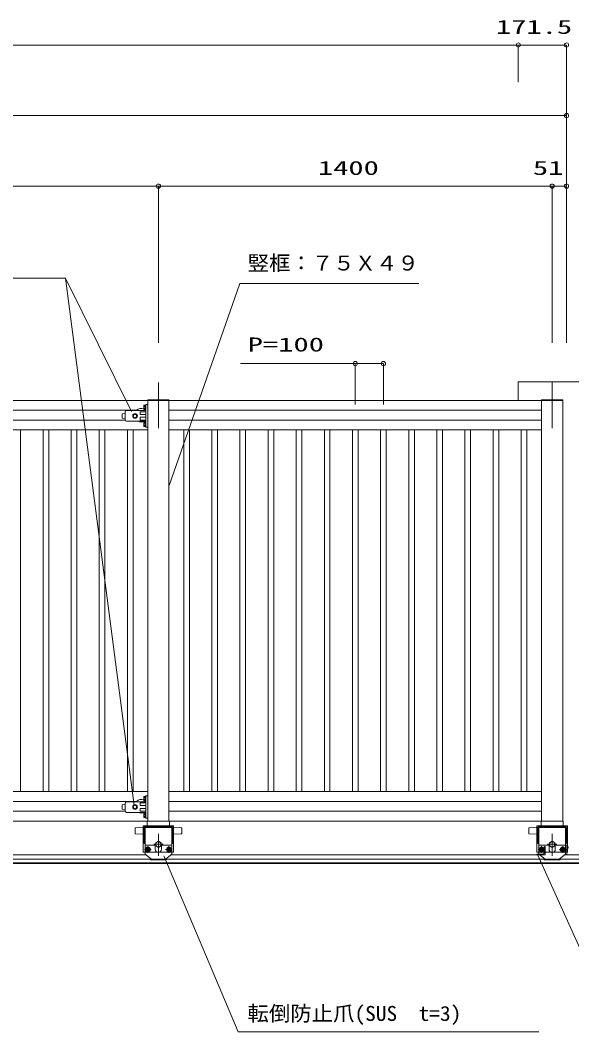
# Model space of a CAD drawing. Units: millimetres, scale not verified. Extents: x -41262 to 41888, y -7064 to 7244.
# Drawn here: x 8671 to 10632, y -929 to 2666 of the extents above; entities that cross this region are included whole.
import ezdxf
from ezdxf.enums import TextEntityAlignment as Align

# ---------------------------------------------------------------- set-up
doc = ezdxf.new("R2010")
doc.units = ezdxf.units.MM
doc.header["$LTSCALE"] = 29
doc.linetypes.add('CHAIN2', pattern=[12, 9, -1, 1, -1])
doc.linetypes.add('DASHED1', pattern=[1.8, 1.2, -0.6])
doc.layers.add('0-0_0', color=7, linetype='Continuous', lineweight=9)
doc.layers.add('0-1_USER1', color=7, linetype='Continuous', lineweight=9)
doc.styles.add('ＭＳ ゴシック', font='')
doc.styles.get('ＭＳ ゴシック').set_extended_font_data('MS Gothic')

msp = doc.modelspace()

# ---------------------------------------------------------------- linework, layer by layer
at = {"layer": '0-0_0'}
for q in [(10441.83, 1314.81), (13498.62, 1380.81)]:
    msp.add_line((10441.83, 1380.81), q, dxfattribs=at)
at = {"layer": '0-1_USER1'}
for p, q in [((10441.83, 2577.89), (6241.83, 2577.89)), ((10441.83, 2577.89), (10441.83, 2446.4)), ((10613.35, 2577.89), (10441.83, 2577.89)), ((10613.35, 2577.89), (10613.35, 1519.83)), ((10613.35, 2327.17), (6241.83, 2327.17)), ((10613.35, 2327.17), (10613.35, 1519.83)), ((9162.33, 2076.45), (7762.33, 2076.45)), ((9162.33, 2076.45), (9162.33, 1519.83)), ((10562.33, 2076.45), (9162.33, 2076.45)), ((10562.33, 2076.45), (10562.33, 1519.83)), ((10562.33, 2076.45), (10613.35, 2076.45)), ((10613.35, 2076.45), (10613.35, 1519.83)), ((8832.55, 1749.64), (9075.86, -124.23)), ((9452.06, 1729.87), (9200.83, 1012.36)), ((9452.06, 1729.87), (10088.37, 1729.87)), ((9962.33, 1445.77), (9454.69, 1445.77)), ((9862.33, 1445.77), (9862.33, 1300.64)), ((9962.33, 1445.77), (9962.33, 1300.64)), ((7800.02, 1314.81), (9124.83, 1314.81)), ((9110.11, 1284), (9110.11, 1295.55)), ((9111.18, 1297.48), (9115.44, 1297.48)), ((9116.64, 1297.91), (9115.44, 1297.91)), ((9115.44, 1297.91), (9115.44, 1297.48)), ((9115.44, 1282.08), (9115.44, 1297.48)), ((9116.64, 1298.44), (9117.83, 1298.44)), ((9116.64, 1281.11), (9116.64, 1298.44)), ((9117.83, 1298.44), (9117.83, 1281.11)), ((9124.83, 1317.34), (9124.83, 1314.81)), ((9199.83, 1314.81), (9199.83, -180.17)), ((9200.02, 1314.81), (10599.83, 1314.81)), ((10524.83, 1317.34), (10524.83, 1314.81)), ((10524.83, 1314.81), (10524.83, -180.17)), ((10599.83, 1317.34), (10599.83, 1314.81)), ((10599.83, 1314.81), (10599.83, -180.17)), ((9084.16, 1279.78), (7799.83, 1279.78)), ((9043.86, 1268.71), (9033.86, 1267.35)), ((9033.86, 1267.22), (9033.86, 1267.37)), ((9033.86, 1265.72), (9033.86, 1264.22)), ((9043.86, 1245.78), (9043.86, 1273.78)), ((9043.86, 1268.71), (9043.86, 1250.85)), ((9117.83, 1278.78), (9048.86, 1278.78)), ((9072.86, 1256.03), (9072.86, 1263.53)), ((9085.86, 1263.53), (9085.86, 1256.03)), ((9097.83, 1264.78), (9097.83, 1274.78)), ((9117.83, 1274.78), (9097.83, 1274.78)), ((9117.83, 1264.78), (9097.83, 1264.78)), ((9111.18, 1293.63), (9115.44, 1293.63)), ((9111.18, 1285.93), (9115.44, 1285.93)), ((9111.18, 1282.08), (9115.44, 1282.08)), ((9115.44, 1293.78), (9117.83, 1293.78)), ((9115.44, 1285.78), (9117.83, 1285.78)), ((9115.44, 1281.64), (9115.44, 1282.08)), ((9115.44, 1281.64), (9116.64, 1281.64)), ((9117.83, 1281.11), (9116.64, 1281.11)), ((10524.83, 1279.78), (9199.83, 1279.78)), ((9043.96, 1244.78), (7799.83, 1244.78)), ((9117.83, 1240.78), (9048.86, 1240.78)), ((9079.36, 1252.27), (9072.86, 1256.03)), ((9085.86, 1256.03), (9079.36, 1252.27)), ((9097.83, 1244.84), (9097.83, 1254.78)), ((9117.83, 1254.78), (9097.83, 1254.78)), ((9117.83, 1244.84), (9097.83, 1244.84)), ((9110.11, 1224), (9110.11, 1235.55)), ((9111.18, 1237.48), (9115.44, 1237.48)), ((9111.18, 1233.63), (9115.44, 1233.63)), ((9111.18, 1225.93), (9115.44, 1225.93)), ((9116.64, 1237.91), (9115.44, 1237.91)), ((9115.44, 1237.91), (9115.44, 1237.48)), ((9115.44, 1222.08), (9115.44, 1237.48)), ((9115.44, 1233.78), (9117.83, 1233.78)), ((9115.44, 1225.78), (9117.83, 1225.78)), ((9116.64, 1238.44), (9117.83, 1238.44)), ((9116.64, 1221.11), (9116.64, 1238.44)), ((9117.83, 1238.44), (9117.83, 1221.11)), ((10524.83, 1244.78), (9199.83, 1244.78)), ((7799.83, 1209.81), (9124.83, 1209.81)), ((8672.33, 1209.81), (8672.33, -75.17)), ((8752.33, 1209.81), (8752.33, -75.17)), ((8772.33, 1209.81), (8772.33, -75.17)), ((8852.33, 1209.81), (8852.33, -75.17)), ((8872.33, 1209.81), (8872.33, -75.17)), ((8952.33, 1209.81), (8952.33, -75.17)), ((8972.33, 1209.81), (8972.33, -75.17)), ((9052.33, 1209.81), (9052.33, -75.17)), ((9072.33, 1209.81), (9072.33, -75.17)), ((9111.18, 1222.08), (9115.44, 1222.08)), ((9115.44, 1221.64), (9115.44, 1222.08)), ((9115.44, 1221.64), (9116.64, 1221.64)), ((9117.83, 1221.11), (9116.64, 1221.11)), ((9117.83, 1219.78), (9124.83, 1219.78)), ((9199.83, 1209.81), (10524.83, 1209.81)), ((9252.33, 1209.81), (9252.33, -75.17)), ((9272.33, 1209.81), (9272.33, -75.17)), ((9352.33, 1209.81), (9352.33, -75.17)), ((9372.33, 1209.81), (9372.33, -75.17)), ((9452.33, 1209.81), (9452.33, -75.17)), ((9472.33, 1209.81), (9472.33, -75.17)), ((9552.33, 1209.81), (9552.33, -75.17)), ((9572.33, 1209.81), (9572.33, -75.17)), ((9652.33, 1209.81), (9652.33, -75.17)), ((9672.33, 1209.81), (9672.33, -75.17)), ((9752.33, 1209.81), (9752.33, -75.17)), ((9772.33, 1209.81), (9772.33, -75.17)), ((9852.33, 1209.81), (9852.33, -75.17)), ((9872.33, 1209.81), (9872.33, -75.17)), ((9952.33, 1209.81), (9952.33, -75.17)), ((9972.33, 1209.81), (9972.33, -75.17)), ((10052.33, 1209.81), (10052.33, -75.17)), ((10072.33, 1209.81), (10072.33, -75.17)), ((10152.33, 1209.81), (10152.33, -75.17)), ((10172.33, 1209.81), (10172.33, -75.17)), ((10252.33, 1209.81), (10252.33, -75.17)), ((10272.33, 1209.81), (10272.33, -75.17)), ((10352.33, 1209.81), (10352.33, -75.17)), ((10372.33, 1209.81), (10372.33, -75.17)), ((10452.33, 1209.81), (10452.33, -75.17)), ((10472.33, 1209.81), (10472.33, -75.17)), ((7799.83, -75.17), (9124.83, -75.17)), ((9124.83, -75.17), (9102.56, -75.17)), ((9110.11, -105.97), (9110.11, -94.42)), ((9111.18, -92.5), (9115.44, -92.5)), ((9111.18, -96.35), (9115.44, -96.35)), ((9111.18, -104.05), (9115.44, -104.05)), ((9116.64, -92.06), (9115.44, -92.06)), ((9115.44, -92.06), (9115.44, -92.5)), ((9115.44, -107.9), (9115.44, -92.5)), ((9115.44, -96.2), (9117.83, -96.2)), ((9115.44, -104.2), (9117.83, -104.2)), ((9116.64, -91.53), (9117.83, -91.53)), ((9116.64, -108.86), (9116.64, -91.53)), ((9117.83, -91.53), (9117.83, -108.86)), ((9199.83, -75.17), (10524.83, -75.17)), ((9084.16, -110.2), (7799.83, -110.2)), ((9043.86, -121.26), (9033.86, -122.63)), ((9033.86, -122.75), (9033.86, -122.6)), ((9033.86, -124.25), (9033.86, -125.75)), ((9043.86, -144.2), (9043.86, -116.2)), ((9043.86, -121.26), (9043.86, -139.13)), ((9117.83, -111.2), (9048.86, -111.2)), ((9072.86, -133.95), (9072.86, -126.44)), ((9079.36, -137.7), (9072.86, -133.95)), ((9085.86, -133.95), (9079.36, -137.7)), ((9085.86, -126.44), (9085.86, -133.95)), ((9097.83, -125.2), (9097.83, -115.2)), ((9117.83, -115.2), (9097.83, -115.2)), ((9117.83, -125.2), (9097.83, -125.2)), ((9097.83, -145.13), (9097.83, -135.2)), ((9117.83, -135.2), (9097.83, -135.2)), ((9111.18, -107.9), (9115.44, -107.9)), ((9115.44, -108.33), (9115.44, -107.9)), ((9115.44, -108.33), (9116.64, -108.33)), ((9117.83, -108.86), (9116.64, -108.86)), ((10524.83, -110.2), (9199.83, -110.2)), ((9043.96, -145.2), (7799.83, -145.2)), ((9117.83, -149.2), (9048.86, -149.2)), ((9117.83, -145.13), (9097.83, -145.13)), ((9110.11, -165.97), (9110.11, -154.42)), ((9111.18, -152.5), (9115.44, -152.5)), ((9111.18, -156.35), (9115.44, -156.35)), ((9111.18, -164.05), (9115.44, -164.05)), ((9111.18, -167.9), (9115.44, -167.9)), ((9116.64, -152.06), (9115.44, -152.06)), ((9115.44, -152.06), (9115.44, -152.5)), ((9115.44, -167.9), (9115.44, -152.5)), ((9115.44, -156.2), (9117.83, -156.2)), ((9115.44, -164.2), (9117.83, -164.2)), ((9115.44, -168.33), (9115.44, -167.9)), ((9115.44, -168.33), (9116.64, -168.33)), ((9116.64, -151.53), (9117.83, -151.53)), ((9116.64, -168.86), (9116.64, -151.53)), ((9117.83, -168.86), (9116.64, -168.86)), ((9117.83, -151.53), (9117.83, -168.86)), ((9117.83, -170.2), (9124.83, -170.2)), ((10524.83, -145.2), (9199.83, -145.2)), ((6399.83, -180.17), (10524.83, -180.17)), ((9079.33, -205.1), (9079.33, -224.24)), ((9111.31, -202.69), (9111.31, -259.68)), ((9210.35, -199.69), (9114.31, -199.69)), ((9114.31, -202.69), (9210.35, -202.69)), ((9114.31, -202.69), (9114.31, -259.68)), ((9114.83, -202.69), (9114.83, -267.19)), ((9122.83, -181.17), (9122.83, -199.69)), ((9123.83, -180.17), (9200.83, -180.17)), ((9124.83, -180.17), (9199.83, -180.17)), ((9201.83, -181.17), (9201.83, -199.69)), ((9209.83, -202.69), (9209.83, -267.19)), ((9210.35, -202.69), (9210.35, -259.68)), ((9213.35, -202.69), (9213.35, -259.68)), ((9213.35, -206.92), (9213.35, -218.47)), ((9216.35, -196.69), (9216.35, -290.19)), ((9245.33, -205.1), (9245.33, -224.24)), ((10479.33, -205.1), (10479.33, -224.24)), ((10511.31, -202.69), (10511.31, -259.68)), ((10610.35, -199.69), (10514.31, -199.69)), ((10514.31, -202.69), (10610.35, -202.69)), ((10514.31, -202.69), (10514.31, -259.68)), ((10514.83, -202.69), (10514.83, -267.19)), ((10522.83, -181.17), (10522.83, -199.69)), ((10523.83, -180.17), (10600.83, -180.17)), ((10524.83, -180.17), (10599.83, -180.17)), ((10601.83, -181.17), (10601.83, -199.69)), ((10609.83, -202.69), (10609.83, -267.19)), ((10610.35, -202.69), (10610.35, -259.68)), ((10613.35, -202.69), (10613.35, -259.68)), ((10613.35, -206.92), (10613.35, -218.47)), ((10616.35, -196.69), (10616.35, -290.19)), ((9080.76, -225.74), (9109.33, -227.17)), ((9213.35, -243.92), (9213.35, -255.45)), ((9243.9, -225.74), (9215.33, -227.17)), ((10480.76, -225.74), (10509.33, -227.17)), ((10613.35, -243.92), (10613.35, -255.45)), ((9111.31, -259.68), (9114.31, -259.68)), ((9114.83, -297.19), (9114.83, -267.19)), ((9151.33, -265.19), (9116.83, -265.19)), ((9118.33, -284.75), (9118.33, -277.24)), ((9124.83, -288.5), (9118.33, -284.75)), ((9120.33, -283.99), (9120.33, -277.99)), ((9131.33, -284.75), (9124.83, -288.5)), ((9129.33, -283.99), (9129.33, -277.99)), ((9131.33, -277.24), (9131.33, -284.75)), ((9151.33, -265.19), (9151.33, -280.19)), ((9152.8, -257.19), (9162.33, -251.69)), ((9152.8, -268.19), (9152.8, -257.19)), ((9162.33, -273.69), (9152.8, -268.19)), ((9162.33, -251.69), (9171.85, -257.19)), ((9171.85, -268.19), (9162.33, -273.69)), ((9171.85, -257.19), (9171.85, -268.19)), ((9173.33, -265.19), (9207.83, -265.19)), ((9173.33, -265.19), (9173.33, -280.19)), ((9199.83, -273.49), (9193.33, -277.24)), ((9193.33, -277.24), (9193.33, -284.75)), ((9193.33, -284.75), (9199.83, -288.5)), ((9195.33, -283.99), (9195.33, -277.99)), ((9206.33, -277.24), (9199.83, -273.49)), ((9204.33, -283.99), (9204.33, -277.99)), ((9209.83, -297.19), (9209.83, -267.19)), ((9213.35, -259.68), (9210.35, -259.68)), ((10511.31, -259.68), (10514.31, -259.68)), ((10514.83, -297.19), (10514.83, -267.19)), ((10551.33, -265.19), (10516.83, -265.19)), ((10518.33, -284.75), (10518.33, -277.24)), ((10524.83, -288.5), (10518.33, -284.75)), ((10520.33, -283.99), (10520.33, -277.99)), ((10531.33, -284.75), (10524.83, -288.5)), ((10529.33, -283.99), (10529.33, -277.99)), ((10531.33, -277.24), (10531.33, -284.75)), ((10551.33, -265.19), (10551.33, -280.19)), ((10552.8, -257.19), (10562.33, -251.69)), ((10552.8, -268.19), (10552.8, -257.19)), ((10562.33, -273.69), (10552.8, -268.19)), ((10562.33, -251.69), (10571.85, -257.19)), ((10571.85, -268.19), (10562.33, -273.69)), ((10571.85, -257.19), (10571.85, -268.19)), ((10573.33, -265.19), (10607.83, -265.19)), ((10573.33, -265.19), (10573.33, -280.19)), ((10599.83, -273.49), (10593.33, -277.24)), ((10593.33, -277.24), (10593.33, -284.75)), ((10593.33, -284.75), (10599.83, -288.5)), ((10595.33, -283.99), (10595.33, -277.99)), ((10606.33, -277.24), (10599.83, -273.49)), ((10604.33, -283.99), (10604.33, -277.99)), ((10614.83, -265.19), (10609.83, -265.19)), ((10609.83, -297.19), (10609.83, -267.19)), ((10613.35, -259.68), (10610.35, -259.68)), ((10614.83, -265.19), (10616.46, -265.19)), ((10616.46, -283.19), (10614.83, -283.19)), ((10616.46, -283.19), (10616.46, -265.19)), ((10616.46, -271.19), (10616.83, -271.19)), ((10616.46, -277.19), (10616.83, -277.19)), ((10618.96, -273.44), (10618.96, -275.07)), ((12486.88, -315.19), (6286.83, -315.19)), ((7806.08, -300.19), (9118.58, -300.19)), ((9114.83, -297.19), (9137.33, -315.19)), ((9134.33, -315.19), (9134.33, -318.19)), ((9134.33, -315.19), (9190.33, -315.19)), ((9134.33, -318.19), (9190.33, -318.19)), ((9176.33, -290.19), (9148.33, -290.19)), ((9182, -304.24), (9445.55, -928.94)), ((9209.83, -297.19), (9187.33, -315.19)), ((9190.33, -315.19), (9190.33, -318.19)), ((9206.08, -300.19), (10518.58, -300.19)), ((9208.43, -300.19), (10516.24, -300.19)), ((10777.32, -891.62), (10510.66, -298.84)), ((10514.83, -297.19), (10537.33, -315.19)), ((10534.33, -315.19), (10534.33, -318.19)), ((10534.33, -315.19), (10590.33, -315.19)), ((10534.33, -318.19), (10590.33, -318.19)), ((10576.33, -290.19), (10548.33, -290.19)), ((10609.83, -297.19), (10587.33, -315.19)), ((10590.33, -315.19), (10590.33, -318.19)), ((13717.34, -300.19), (10606.08, -300.19)), ((10609.83, -300.19), (10609.83, -297.19)), ((6286.83, -328.49), (12486.88, -328.49)), ((6286.83, -330.49), (12483.43, -330.49)), ((9445.55, -928.94), (10515.38, -928.94))]:
    msp.add_line(p, q, dxfattribs=at)
at = {"layer": '0-1_USER1', "linetype": 'CHAIN2'}
for p, q in [((9162.33, 1215.81), (9162.33, 1378.46)), ((10562.33, 1378.46), (10562.33, 1215.81)), ((9162.33, -303.19), (9162.33, -225.18)), ((10562.33, -303.19), (10562.33, -225.18)), ((9113.09, -280.99), (9136.57, -280.99)), ((9124.83, -269.26), (9124.83, -292.73)), ((9145.52, -262.69), (9178.85, -262.69)), ((9211.57, -280.99), (9188.09, -280.99)), ((9199.84, -269.26), (9199.84, -292.73)), ((10513.09, -280.99), (10536.57, -280.99)), ((10524.83, -269.26), (10524.83, -292.73)), ((10545.52, -262.69), (10578.85, -262.69)), ((10611.57, -280.99), (10588.09, -280.99)), ((10611.57, -282.69), (10588.09, -282.69)), ((10599.84, -269.26), (10599.84, -292.73))]:
    msp.add_line(p, q, dxfattribs=at)
at = {"layer": '0-1_USER1', "linetype": 'DASHED1'}
for p, q in [((10533.91, -273.19), (10533.91, -293.19)), ((9137.33, -315.19), (9137.33, -318.19)), ((9187.33, -315.19), (9187.33, -318.19)), ((10509.91, -297.19), (10529.91, -297.19)), ((10537.33, -315.19), (10537.33, -318.19)), ((10587.33, -315.19), (10587.33, -318.19))]:
    msp.add_line(p, q, dxfattribs=at)
at = {"layer": '0-1_USER1'}
for points in [[(7850.3, 1749.64), (8832.55, 1749.64), (9067.14, 1275.27)], [(9117.83, 1219.78), (9117.83, 1299.78), (9124.83, 1299.78)], [(9124.83, 1317.34), (9199.83, 1317.34), (9199.83, 1314.81)], [(9200.02, 1314.81), (9124.83, 1314.81), (9124.83, -180.17)], [(10524.83, 1317.34), (10599.83, 1317.34), (10599.83, 1314.81)], [(9043.93, 1250.72), (9033.86, 1252.1), (9033.86, 1267.22)], [(9072.86, 1263.53), (9079.36, 1267.28), (9085.86, 1263.53)], [(9117.83, -170.2), (9117.83, -90.2), (9124.83, -90.2)], [(9043.93, -139.25), (9033.86, -137.88), (9033.86, -122.75)], [(9072.86, -126.44), (9079.36, -122.69), (9085.86, -126.44)], [(9109.33, -227.17), (9109.33, -202.17), (9080.76, -203.6)], [(9216.35, -196.69), (9108.31, -196.69), (9108.31, -290.19), (9216.35, -290.19)], [(9215.33, -227.17), (9215.33, -202.17), (9243.9, -203.6)], [(10509.33, -227.17), (10509.33, -202.17), (10480.76, -203.6)], [(10616.35, -196.69), (10508.31, -196.69), (10508.31, -290.19), (10616.35, -290.19)], [(9118.33, -277.24), (9124.83, -273.49), (9131.33, -277.24)], [(9199.83, -288.5), (9206.33, -284.75), (9206.33, -277.24)], [(10518.33, -277.24), (10524.83, -273.49), (10531.33, -277.24)], [(10599.83, -288.5), (10606.33, -284.75), (10606.33, -277.24)], [(10614.83, -265.19), (10614.83, -300.19), (10609.83, -300.19)]]:
    msp.add_lwpolyline(points, dxfattribs=at)
at = {"layer": '0-1_USER1', "linetype": 'DASHED1'}
msp.add_lwpolyline([(10506.91, -300.19), (10536.91, -300.19), (10536.91, -270.19)], dxfattribs=at)
at = {"layer": '0-1_USER1'}
for centre, radius in [((9079.36, 1259.78), 8.5), ((9079.36, 1259.78), 6.25), ((9079.36, -130.2), 8.5), ((9079.36, -130.2), 6.25), ((9124.83, -280.99), 8.5), ((9124.83, -280.99), 6.25), ((9162.33, -262.69), 9.53), ((9199.83, -280.99), 8.5), ((9199.83, -280.99), 6.25), ((10524.83, -280.99), 8.5), ((10524.83, -280.99), 6.25), ((10562.33, -262.69), 9.53), ((10599.83, -280.99), 8.5), ((10599.83, -280.99), 6.25)]:
    msp.add_circle(centre, radius, dxfattribs=at)
at = {"layer": '0-1_USER1', "linetype": 'DASHED1'}
for centre in [(9124.83, -280.99), (9199.83, -280.99), (10524.83, -280.99), (10599.83, -280.99)]:
    msp.add_circle(centre, 4, dxfattribs=at)
at = {"layer": '0-1_USER1'}
for centre, radius, start, end in [((10441.83, 2577.89), 7.5, 0, 180), ((10441.83, 2577.89), 7.5, 180, 0), ((10613.35, 2577.89), 7.5, 0, 180), ((10613.35, 2577.89), 7.5, 180, 0), ((10613.35, 2327.17), 7.5, 0, 180), ((10613.35, 2327.17), 7.5, 180, 0), ((9162.33, 2076.45), 7.5, 0, 180), ((9162.33, 2076.45), 7.5, 180, 0), ((10562.33, 2076.45), 7.5, 0, 180), ((10562.33, 2076.45), 7.5, 0, 180), ((10562.33, 2076.45), 7.5, 180, 0), ((10562.33, 2076.45), 7.5, 180, 0), ((10613.35, 2076.45), 7.5, 0, 180), ((10613.35, 2076.45), 7.5, 180, 0), ((9862.33, 1445.77), 7.5, 0, 180), ((9862.33, 1445.77), 7.5, 180, 0), ((9962.33, 1445.77), 7.5, 0, 180), ((9962.33, 1445.77), 7.5, 180, 0), ((9112.38, 1295.55), 2.27, 122.00463, 237.99537), ((9048.86, 1273.78), 5, 90, 180), ((9101.33, 1262.31), 24.5, 69.00561, 134.50749), ((9117.59, 1289.78), 7.48, 149.0209, 210.9791), ((9112.38, 1284), 2.27, 122.00463, 237.99537), ((9048.86, 1245.78), 5, 180, 270), ((9101.33, 1262.31), 24.5, 241.4833, 298.5167), ((9112.38, 1235.55), 2.27, 122.00463, 237.99537), ((9117.59, 1229.78), 7.48, 149.0209, 210.9791), ((9112.38, 1224), 2.27, 122.00463, 237.99537), ((9101.33, -127.67), 24.5, 69.00561, 134.50749), ((9112.38, -94.42), 2.27, 122.00463, 237.99537), ((9117.59, -100.2), 7.48, 149.0209, 210.9791), ((9112.38, -105.97), 2.27, 122.00463, 237.99537), ((9048.86, -116.2), 5, 90, 180), ((9048.86, -144.2), 5, 180, 270), ((9101.33, -127.67), 24.5, 241.4833, 298.5167), ((9112.38, -154.42), 2.27, 122.00463, 237.99537), ((9117.59, -160.2), 7.48, 149.0209, 210.9791), ((9112.38, -165.97), 2.27, 122.00463, 237.99537), ((9080.83, -205.1), 1.5, 92.86241, 180), ((9114.31, -202.69), 3, 90, 180), ((9123.83, -181.17), 1, 90, 180), ((9200.83, -181.17), 1, 0, 90), ((9210.35, -202.69), 3, 0, 90), ((9243.83, -205.1), 1.5, 0, 87.13759), ((10480.83, -205.1), 1.5, 92.86241, 180), ((10514.31, -202.69), 3, 90, 180), ((10523.83, -181.17), 1, 90, 180), ((10600.83, -181.17), 1, 0, 90), ((10610.35, -202.69), 3, 0, 90), ((9080.83, -224.24), 1.5, 180, 267.13759), ((9243.83, -224.24), 1.5, 272.86241, 0), ((10480.83, -224.24), 1.5, 180, 267.13759), ((9116.83, -267.19), 2, 90, 180), ((9124.83, -277.99), 4.5, 0, 180), ((9124.83, -283.99), 4.5, 180, 0), ((9162.33, -280.19), 11, 180, 0), ((9199.83, -277.99), 4.5, 0, 180), ((9199.83, -283.99), 4.5, 180, 0), ((9207.83, -267.19), 2, 0, 90), ((10516.83, -267.19), 2, 90, 180), ((10524.83, -277.99), 4.5, 0, 180), ((10524.83, -283.99), 4.5, 180, 0), ((10562.33, -280.19), 11, 180, 0), ((10599.83, -277.99), 4.5, 0, 180), ((10599.83, -283.99), 4.5, 180, 0), ((10607.83, -267.19), 2, 0, 90), ((10616.83, -273.44), 2.12, 0, 90), ((10616.83, -275.07), 2.12, 270, 0)]:
    msp.add_arc(centre, radius, start, end, dxfattribs=at)
at = {"layer": '0-1_USER1', "linetype": 'DASHED1'}
for centre, radius, start, end in [((10536.91, -273.19), 3, 90, 180), ((10509.91, -300.19), 3, 90, 180), ((10529.91, -293.19), 4, 270, 0)]:
    msp.add_arc(centre, radius, start, end, dxfattribs=at)

# ---------------------------------------------------------------- texts
at = {"layer": '0-1_USER1', "style": 'ＭＳ ゴシック'}
for s, height, width, p in [('171.5', 49.82, 1.6, (10362.42, 2602.71)), ('1400', 49.82, 1.6, (9729.31, 2101.28)), ('51', 49.82, 1.6, (10493.84, 2101.28)), ('竪框：７５Ｘ４９', 53.14, 1.05, (9479.61, 1760.64)), ('P=100', 49.82, 1.6, (9479.9, 1473.75)), ('転倒防止爪(SUS\u3000t=3)', 53.14, 1.05, (9478.96, -906.37))]:
    msp.add_text(s, height=height, dxfattribs=dict(at, width=width)).set_placement(p, align=Align.BOTTOM_LEFT)

doc.saveas('drawing.dxf')
